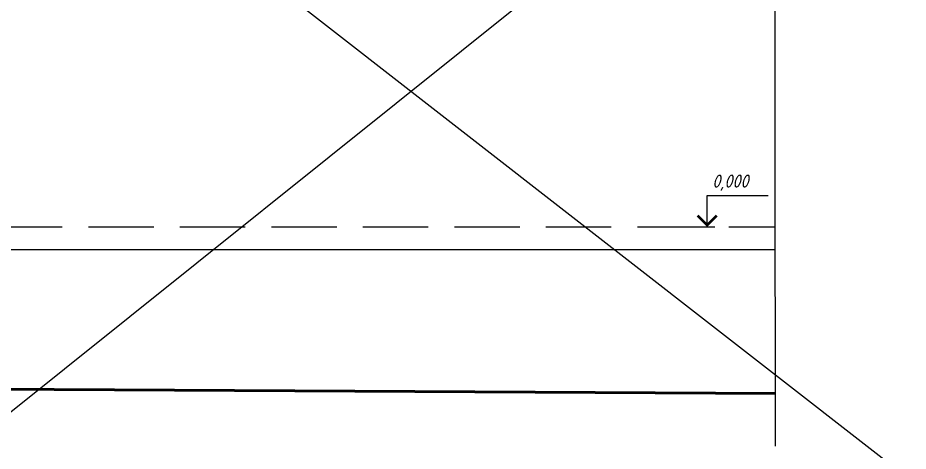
# Model space of a CAD drawing. Header units: millimetres. Extents: x 749182 to 2267578, y 70462 to 311449.
# Drawn here: x 2211746 to 2215152, y 207969 to 209628 of the extents above; entities that cross this region are included whole.
import ezdxf
from ezdxf.enums import TextEntityAlignment as Align

# ---------------------------------------------------------------- set-up
doc = ezdxf.new("R2010")
doc.units = ezdxf.units.MM
doc.linetypes.add('GOST2.303 4', pattern=[7, 5, -2, 0])
for name, color, linetype, lineweight in [('Размер', 7, 'Continuous', 13), ('Размеры КР', 164, 'Continuous', 9), ('Стены 1', 193, 'Continuous', 15), ('Штриховка в сечении', 7, 'Continuous', 5), ('штриховка кирпич', 42, 'Continuous', 5), ('Штрихока', 8, 'Continuous', 9)]:
    doc.layers.add(name, color=color, linetype=linetype, lineweight=lineweight)
doc.styles.add('GOST 2.304_new', font='isocpeur.ttf', dxfattribs={"width": 0.9, "oblique": 15})
doc.linetypes.add('zem', pattern='A,1.9,[130,ltypeshp.shx,S=2.4,R=135,X=0.5,Y=-1.8],2,[130,ltypeshp.shx,S=2.4,R=135,X=0.5,Y=-1.8],2,[130,ltypeshp.shx,S=2.4,R=135,X=0.5,Y=-1.8],3.8', length=9.7)

msp = doc.modelspace()

# ---------------------------------------------------------------- linework, layer by layer
at = {"color": 7, "lineweight": 50}
msp.add_line((2214643.9355, 208189.5061), (2207708.3794, 208228.6073), dxfattribs=at)
at = {"layer": 'Размер', "linetype": 'Continuous', "ltscale": 20}
for p, q in [((2214382.4121, 208827.4052), (2214382.4121, 208947.4052)), ((2214382.4121, 208947.4052), (2214616.0371, 208947.4052)), ((2214172.9897, 208827.4052), (2214412.4121, 208827.4052))]:
    msp.add_line(p, q, dxfattribs=at)
at = {"layer": 'Размер', "linetype": 'Continuous', "ltscale": 20, "const_width": 10}
msp.add_lwpolyline([(2214345.9477, 208870.9407), (2214382.4121, 208834.4763), (2214418.8766, 208870.9407)], dxfattribs=at)
at = {"layer": 'Размеры КР', "lineweight": 20}
for p, q in [((2207618.7561, 213730.1269), (2219948.2634, 204134.1335)), ((2217971.7774, 213128.025), (2207136.9325, 204449.4341))]:
    msp.add_line(p, q, dxfattribs=at)
at = {"layer": 'Стены 1'}
msp.add_line((2214643.2721, 208739.8222), (2207785.6093, 208739.8222), dxfattribs=at)
at = {"layer": 'Штриховка в сечении', "linetype": 'GOST2.303 4', "ltscale": 50}
msp.add_line((2208515.6093, 208827.4052), (2214643.1665, 208827.4052), dxfattribs=at)
at = {"layer": 'штриховка кирпич', "linetype": 'Continuous', "ltscale": 20}
msp.add_lwpolyline([(2214644.1779, 207988.3949), (2214641.4191, 210276.9061), (2214566.3943, 210294.2995), (2214716.3444, 210329.5126), (2214641.3196, 210346.906), (2214638.5608, 212370.9483)], dxfattribs=at)
at = {"layer": 'Штрихока', "linetype": 'zem', "ltscale": 30}
msp.add_line((2207844.3252, 208227.8409), (2214643.9355, 208189.5061), dxfattribs=at)

# ---------------------------------------------------------------- texts
at = {"layer": 'Размер', "linetype": 'Continuous', "ltscale": 20, "style": 'GOST 2.304_new', "oblique": 15, "width": 0.9}
msp.add_text('0,000', height=50, dxfattribs=at).set_placement((2214402.0923, 209027.9224), align=Align.TOP_LEFT)

doc.saveas('drawing.dxf')
